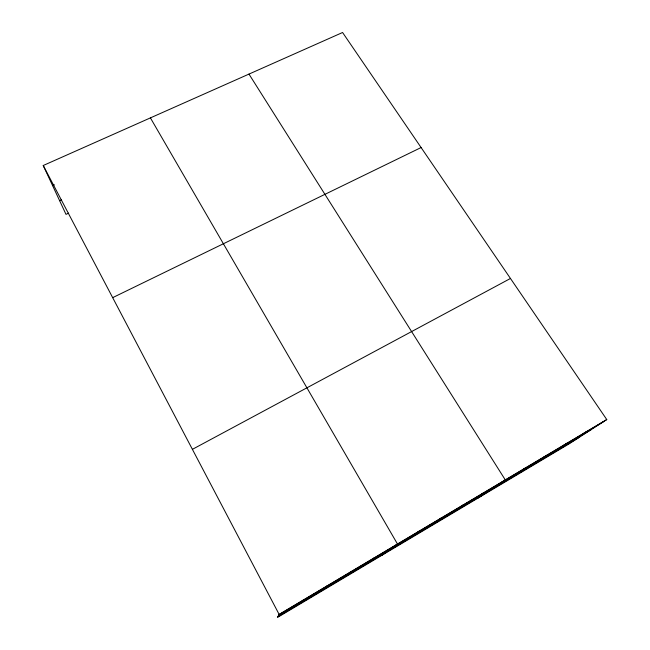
<?xml version="1.0" encoding="UTF-8"?>
<svg xmlns="http://www.w3.org/2000/svg" width="650" height="650" viewBox="0 0 650 650"><rect width="100%" height="100%" fill="white"/><g stroke="black" fill="none" stroke-linecap="round" stroke-linejoin="round"><path stroke-width="0.97" d="M606.767 419.559L279.142 614.404L277.404 617.5L569.189 443.812L606.767 419.559L342.574 32.5L43.233 165.506L65.999 214.362L68.672 213.135M303.006 600.405L303.436 599.958M326.714 586.3L327.413 585.699M350.123 572.382L351.073 571.626M373.23 558.642L374.433 557.733M382.086 555.189L397.483 544.026L150.41 117.886M417.909 532.066L419.583 530.879M439.506 519.22L441.407 517.904M460.842 506.529L462.962 505.082M481.926 493.992L484.258 492.424M478.148 498.006L505.294 479.911L248.974 74.092M523.331 469.365L526.077 467.553M543.668 457.267L546.609 455.333M563.769 445.315L566.906 443.267M583.635 433.501L586.95 431.348M278.98 614.697L603.265 421.826M278.419 615.696L591.207 429.601M277.891 616.647L579.654 437.06M192.4 449.345L510.461 278.468M112.678 297.643L421.094 147.542M59.629 200.688L61.466 199.851M52.618 185.648L54.438 184.827M43.233 165.506L279.142 614.404"/></g></svg>
